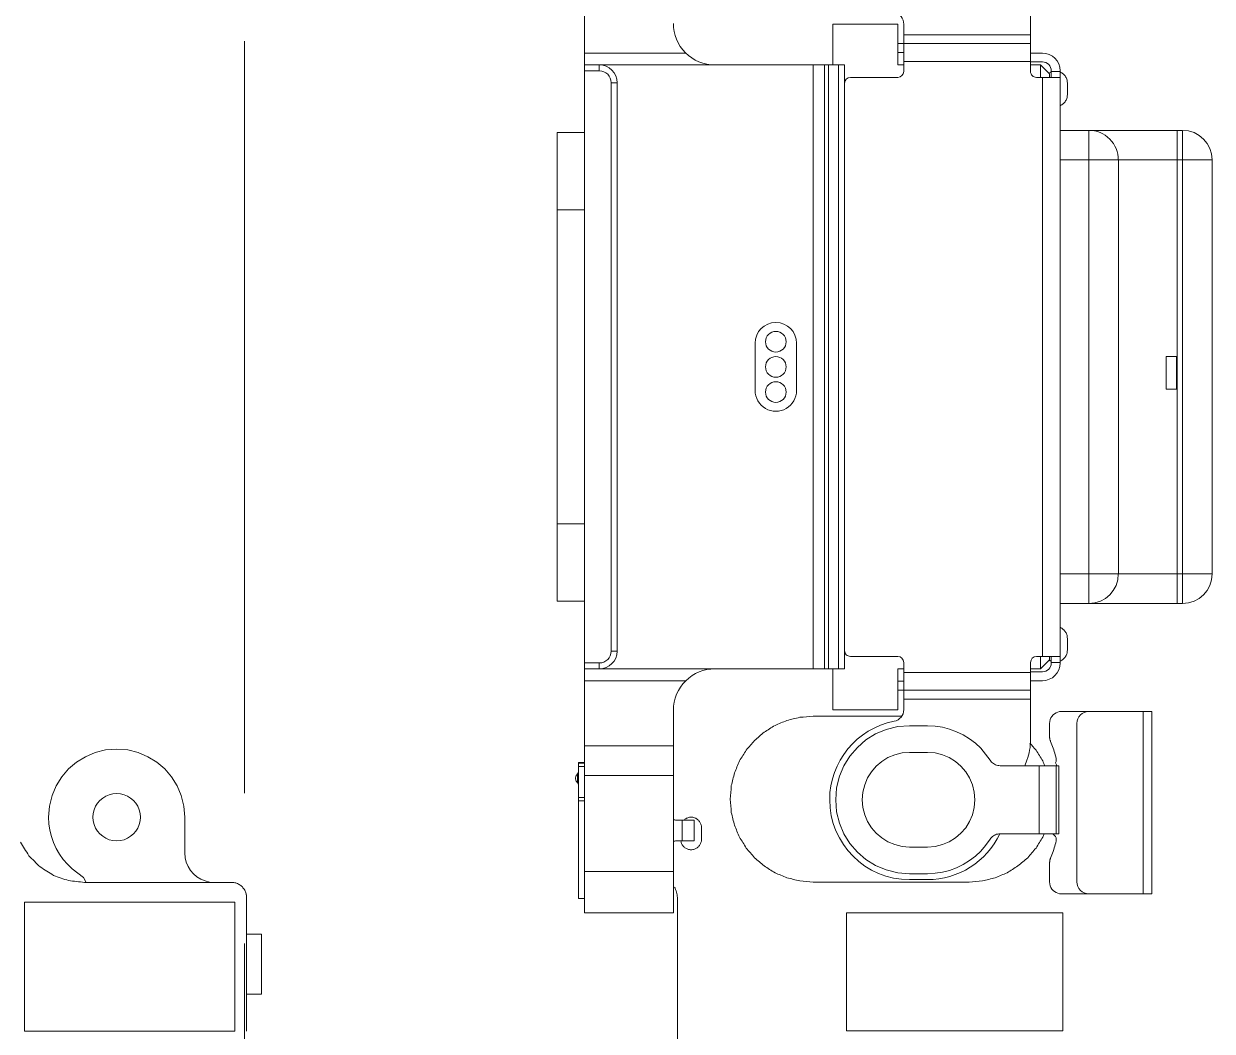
# Model space of a CAD drawing. Header units: millimetres. Extents: x 1863 to 2194, y 977 to 1295.
# Drawn here: x 2040.24 to 2060.31, y 1017.14 to 1034.16 of the extents above; entities that cross this region are included whole.
import ezdxf

# ---------------------------------------------------------------- set-up
doc = ezdxf.new("R2010")
doc.units = ezdxf.units.MM
doc.linetypes.add('CENTERX2', pattern=[101.6, 63.5, -12.7, 12.7, -12.7])
doc.layers.add('05 Tray 實際版框', color=220, linetype='Continuous', lineweight=25)
doc.layers.add('2', color=7, linetype='Continuous', true_color=0xffffff)
doc.layers.get('0').off()

# ---------------------------------------------------------------- blocks, each defined once
blk = doc.blocks.new('A$C1B9535D9')
at = {"layer": '2', "color": 35, "linetype": 'Continuous', "lineweight": 18}
for p, q in [((52.314, 144.484), (52.314, 144.233)), ((53.327, 144.484), (52.314, 144.484)), ((53.327, 144.233), (53.327, 144.484)), ((51.344, 143.395), (51.384, 143.461)), ((51.384, 143.461), (51.415, 143.533)), ((51.415, 143.533), (51.434, 143.61)), ((51.17, 143.246), (51.236, 143.287)), ((51.236, 143.287), (51.294, 143.337)), ((51.294, 143.337), (51.344, 143.395)), ((49.658, 142.969), (49.809, 143.062)), ((49.809, 143.062), (49.974, 143.132)), ((49.974, 143.132), (50.151, 143.175)), ((50.151, 143.175), (50.337, 143.19)), ((50.337, 143.19), (50.941, 143.19)), ((50.941, 143.19), (51.022, 143.197)), ((51.022, 143.197), (51.098, 143.216)), ((51.098, 143.216), (51.17, 143.246)), ((49.409, 142.72), (49.524, 142.854)), ((49.524, 142.854), (49.658, 142.969)), ((49.316, 142.569), (49.409, 142.72)), ((49.246, 142.404), (49.316, 142.569)), ((49.203, 142.227), (49.246, 142.404)), ((50.015, 142.277), (49.982, 142.224)), ((50.055, 142.323), (50.015, 142.277)), ((50.101, 142.363), (50.055, 142.323)), ((50.154, 142.396), (50.101, 142.363)), ((50.211, 142.42), (50.154, 142.396)), ((50.273, 142.436), (50.211, 142.42)), ((50.337, 142.441), (50.273, 142.436)), ((50.402, 142.436), (50.337, 142.441)), ((50.464, 142.42), (50.402, 142.436)), ((50.521, 142.396), (50.464, 142.42)), ((50.574, 142.363), (50.521, 142.396)), ((50.621, 142.323), (50.574, 142.363)), ((50.661, 142.277), (50.621, 142.323)), ((50.694, 142.224), (50.661, 142.277)), ((49.188, 142.041), (49.203, 142.227)), ((49.943, 142.106), (49.937, 142.041)), ((49.958, 142.167), (49.943, 142.106)), ((49.982, 142.224), (49.958, 142.167)), ((50.718, 142.167), (50.694, 142.224)), ((50.733, 142.106), (50.718, 142.167)), ((50.739, 142.041), (50.733, 142.106)), ((49.203, 141.854), (49.188, 142.041)), ((49.246, 141.677), (49.203, 141.854)), ((49.937, 142.041), (49.943, 141.976)), ((49.943, 141.976), (49.958, 141.915)), ((49.958, 141.915), (49.982, 141.857)), ((49.982, 141.857), (50.015, 141.805)), ((50.661, 141.805), (50.694, 141.857)), ((50.694, 141.857), (50.718, 141.915)), ((50.718, 141.915), (50.733, 141.976)), ((50.733, 141.976), (50.739, 142.041)), ((49.316, 141.512), (49.246, 141.677)), ((50.015, 141.805), (50.055, 141.758)), ((50.055, 141.758), (50.101, 141.718)), ((50.101, 141.718), (50.154, 141.685)), ((50.154, 141.685), (50.211, 141.661)), ((50.211, 141.661), (50.273, 141.646)), ((50.402, 141.646), (50.464, 141.661)), ((50.464, 141.661), (50.521, 141.685)), ((50.521, 141.685), (50.574, 141.718)), ((50.574, 141.718), (50.621, 141.758)), ((50.621, 141.758), (50.661, 141.805)), ((49.409, 141.362), (49.316, 141.512)), ((50.273, 141.646), (50.337, 141.641)), ((50.337, 141.641), (50.402, 141.646)), ((51.358, 141.483), (51.209, 141.292)), ((51.44, 141.526), (51.358, 141.483)), ((49.524, 141.228), (49.409, 141.362)), ((51.209, 141.292), (51.133, 141.211)), ((49.658, 141.113), (49.524, 141.228)), ((49.809, 141.019), (49.658, 141.113)), ((50.961, 141.075), (50.867, 141.021)), ((51.05, 141.139), (50.961, 141.075)), ((51.133, 141.211), (51.05, 141.139)), ((49.974, 140.95), (49.809, 141.019)), ((50.151, 140.906), (49.974, 140.95)), ((50.337, 140.891), (50.151, 140.906)), ((50.449, 140.897), (50.337, 140.891)), ((50.558, 140.913), (50.449, 140.897)), ((50.665, 140.939), (50.558, 140.913)), ((50.768, 140.975), (50.665, 140.939)), ((50.867, 141.021), (50.768, 140.975)), ((39.238, 17.536), (46.229, 17.536)), ((39.238, 17.536), (39.238, 14.968)), ((46.229, 14.968), (46.229, 17.536)), ((46.729, 17.036), (38.738, 17.036)), ((38.738, 14.968), (38.738, 17.036)), ((38.738, 16.944), (46.729, 16.944)), ((42.56, 16.756), (42.56, 16.934)), ((42.56, 16.934), (43.11, 16.934)), ((43.11, 16.934), (43.11, 16.756)), ((46.729, 17.036), (46.729, 14.968)), ((42.56, 16.756), (43.11, 16.756)), ((48.553, 16.519), (51.632, 16.519)), ((48.553, 16.369), (48.553, 16.519)), ((51.632, 14.99), (51.632, 16.519)), ((48.553, 16.369), (48.553, 14.99)), ((51.632, 16.369), (48.553, 16.369)), ((46.229, 15.951), (39.238, 15.951)), ((46.729, 15.454), (38.738, 15.454)), ((48.753, 15.251), (51.432, 15.251)), ((37.733, 14.969), (47.733, 14.969)), ((37.743, 14.969), (37.743, 14.819)), ((37.843, 14.969), (37.843, 14.569)), ((47.623, 14.969), (47.623, 14.569)), ((47.723, 14.969), (47.723, 14.819)), ((48.555, 14.958), (48.553, 14.99)), ((48.563, 14.927), (48.555, 14.958)), ((48.563, 14.927), (48.575, 14.899)), ((48.575, 14.899), (48.591, 14.872)), ((48.611, 14.849), (48.591, 14.872)), ((48.611, 14.849), (48.635, 14.829)), ((49.142, 14.841), (49.171, 14.851)), ((49.171, 14.851), (49.199, 14.86)), ((49.228, 14.869), (49.199, 14.86)), ((49.228, 14.869), (49.257, 14.878)), ((49.257, 14.878), (49.286, 14.886)), ((49.316, 14.894), (49.286, 14.886)), ((49.316, 14.894), (49.345, 14.901)), ((49.345, 14.901), (49.358, 14.903)), ((49.372, 14.903), (49.358, 14.903)), ((49.372, 14.903), (49.385, 14.902)), ((49.398, 14.899), (49.385, 14.902)), ((49.41, 14.894), (49.398, 14.899)), ((49.41, 14.894), (49.418, 14.89)), ((49.468, 13.955), (49.468, 14.949)), ((49.468, 14.949), (50.618, 14.949)), ((50.618, 14.901), (49.468, 14.901)), ((50.618, 13.955), (50.618, 14.949)), ((50.618, 14.846), (50.654, 14.88)), ((50.654, 14.88), (50.664, 14.888)), ((50.664, 14.888), (50.676, 14.894)), ((50.676, 14.894), (50.688, 14.899)), ((50.7, 14.902), (50.688, 14.899)), ((50.7, 14.902), (50.714, 14.903)), ((50.727, 14.903), (50.714, 14.903)), ((50.727, 14.903), (50.74, 14.901)), ((50.74, 14.901), (50.77, 14.894)), ((50.77, 14.894), (50.799, 14.886)), ((50.799, 14.886), (50.828, 14.878)), ((50.828, 14.878), (50.857, 14.87)), ((50.857, 14.87), (50.886, 14.861)), ((50.915, 14.851), (50.886, 14.861)), ((50.915, 14.851), (50.943, 14.841)), ((51.574, 14.849), (51.551, 14.829)), ((51.574, 14.849), (51.594, 14.872)), ((51.61, 14.899), (51.594, 14.872)), ((51.61, 14.899), (51.622, 14.927)), ((51.63, 14.958), (51.622, 14.927)), ((51.632, 14.99), (51.63, 14.958)), ((37.433, 14.669), (37.433, 14.469)), ((37.583, 14.669), (37.583, 14.469)), ((37.783, 14.789), (37.633, 14.639)), ((37.733, 14.819), (37.843, 14.819)), ((37.783, 14.789), (37.843, 14.789)), ((47.623, 14.669), (37.843, 14.669)), ((47.733, 14.819), (47.623, 14.819)), ((47.623, 14.789), (47.683, 14.789)), ((47.833, 14.639), (47.683, 14.789)), ((47.883, 14.669), (47.883, 14.469)), ((48.033, 14.669), (48.033, 14.469)), ((48.661, 14.813), (48.635, 14.829)), ((48.69, 14.801), (48.661, 14.813)), ((48.69, 14.801), (48.72, 14.793)), ((48.753, 14.79), (48.72, 14.793)), ((48.753, 14.79), (48.979, 14.79)), ((48.987, 14.791), (48.979, 14.79)), ((48.995, 14.791), (48.987, 14.791)), ((48.995, 14.791), (49.004, 14.792)), ((49.011, 14.793), (49.004, 14.792)), ((49.019, 14.795), (49.011, 14.793)), ((49.027, 14.797), (49.019, 14.795)), ((49.035, 14.799), (49.027, 14.797)), ((49.043, 14.801), (49.035, 14.799)), ((49.05, 14.804), (49.043, 14.801)), ((49.05, 14.804), (49.058, 14.807)), ((49.086, 14.819), (49.058, 14.807)), ((49.086, 14.819), (49.114, 14.83)), ((49.114, 14.83), (49.142, 14.841)), ((50.943, 14.841), (50.972, 14.83)), ((50.972, 14.83), (51, 14.819)), ((51, 14.819), (51.028, 14.807)), ((51.028, 14.807), (51.035, 14.804)), ((51.035, 14.804), (51.043, 14.801)), ((51.043, 14.801), (51.051, 14.799)), ((51.051, 14.799), (51.058, 14.797)), ((51.066, 14.795), (51.058, 14.797)), ((51.066, 14.795), (51.074, 14.794)), ((51.074, 14.794), (51.082, 14.793)), ((51.082, 14.793), (51.09, 14.792)), ((51.09, 14.792), (51.098, 14.791)), ((51.106, 14.791), (51.098, 14.791)), ((51.106, 14.791), (51.432, 14.79)), ((51.432, 14.79), (51.465, 14.793)), ((51.496, 14.801), (51.465, 14.793)), ((51.496, 14.801), (51.525, 14.813)), ((51.525, 14.813), (51.551, 14.829)), ((37.743, 14.469), (36.434, 14.469)), ((37.123, 14.469), (37.123, 12.328)), ((37.273, 14.469), (37.273, 12.228)), ((37.573, 12.328), (37.573, 14.469)), ((37.633, 14.639), (37.633, 14.469)), ((37.843, 14.639), (37.633, 14.639)), ((47.833, 14.639), (47.623, 14.639)), ((47.723, 14.469), (49.032, 14.469)), ((47.833, 14.639), (47.833, 14.469)), ((47.893, 12.328), (47.893, 14.469)), ((48.193, 14.469), (48.193, 12.228)), ((48.343, 14.469), (48.343, 12.328)), ((50.618, 14.612), (49.468, 14.612)), ((49.374, 14.408), (49.468, 14.374)), ((49.433, 13.841), (49.443, 13.858)), ((49.443, 13.858), (49.452, 13.876)), ((49.452, 13.876), (49.459, 13.895)), ((49.459, 13.895), (49.464, 13.914)), ((49.464, 13.914), (49.467, 13.934)), ((49.467, 13.934), (49.468, 13.955)), ((50.618, 13.955), (50.619, 13.934)), ((50.619, 13.934), (50.622, 13.914)), ((50.622, 13.914), (50.627, 13.895)), ((50.627, 13.895), (50.634, 13.876)), ((50.634, 13.876), (50.642, 13.858)), ((50.642, 13.858), (50.653, 13.841)), ((49.175, 13.628), (49.271, 13.711)), ((49.271, 13.711), (49.375, 13.785)), ((49.375, 13.785), (49.392, 13.797)), ((49.392, 13.797), (49.407, 13.81)), ((49.407, 13.81), (49.421, 13.825)), ((49.421, 13.825), (49.433, 13.841)), ((50.653, 13.841), (50.665, 13.825)), ((50.665, 13.825), (50.679, 13.81)), ((50.679, 13.81), (50.694, 13.797)), ((50.694, 13.797), (50.711, 13.785)), ((50.711, 13.785), (50.815, 13.711)), ((50.815, 13.711), (50.911, 13.628)), ((49.014, 13.438), (49.09, 13.537)), ((49.09, 13.537), (49.175, 13.628)), ((49.79, 13.487), (49.675, 13.439)), ((49.913, 13.518), (49.79, 13.487)), ((50.043, 13.528), (49.913, 13.518)), ((50.173, 13.518), (50.043, 13.528)), ((50.296, 13.487), (50.173, 13.518)), ((50.41, 13.439), (50.296, 13.487)), ((50.911, 13.628), (50.996, 13.537)), ((50.996, 13.537), (51.072, 13.438)), ((48.894, 13.22), (48.948, 13.332)), ((48.948, 13.332), (49.014, 13.438)), ((49.477, 13.294), (49.397, 13.201)), ((49.57, 13.374), (49.477, 13.294)), ((49.675, 13.439), (49.57, 13.374)), ((50.515, 13.374), (50.41, 13.439)), ((50.609, 13.294), (50.515, 13.374)), ((50.689, 13.201), (50.609, 13.294)), ((51.072, 13.438), (51.138, 13.332)), ((51.138, 13.332), (51.192, 13.22)), ((48.819, 12.981), (48.85, 13.103)), ((48.85, 13.103), (48.894, 13.22)), ((49.332, 13.096), (49.284, 12.981)), ((49.397, 13.201), (49.332, 13.096)), ((50.754, 13.096), (50.689, 13.201)), ((50.802, 12.981), (50.754, 13.096)), ((51.192, 13.22), (51.236, 13.102)), ((51.236, 13.102), (51.267, 12.981)), ((48.793, 12.729), (48.8, 12.857)), ((48.8, 12.857), (48.819, 12.981)), ((49.253, 12.858), (49.243, 12.729)), ((49.284, 12.981), (49.253, 12.858)), ((50.832, 12.858), (50.802, 12.981)), ((50.843, 12.729), (50.832, 12.858)), ((51.267, 12.981), (51.286, 12.856)), ((51.286, 12.856), (51.293, 12.729)), ((48.793, 12.428), (48.793, 12.729)), ((49.243, 12.729), (49.243, 12.428)), ((50.843, 12.428), (50.843, 12.729)), ((51.293, 12.729), (51.293, 12.428)), ((51.393, 12.428), (51.393, 12.728)), ((37.743, 12.328), (36.944, 12.328)), ((37.423, 12.228), (37.423, 12.328)), ((37.633, 12.328), (37.633, 12.229)), ((48.522, 12.328), (47.723, 12.328)), ((47.833, 12.328), (47.833, 12.229)), ((48.043, 12.228), (48.043, 12.328)), ((48.809, 12.226), (48.793, 12.428)), ((49.243, 12.428), (49.253, 12.299)), ((49.253, 12.299), (49.284, 12.176)), ((50.802, 12.176), (50.832, 12.299)), ((50.832, 12.299), (50.843, 12.428)), ((51.293, 12.428), (51.276, 12.226)), ((36.943, 12.229), (37.633, 12.229)), ((36.943, 11.129), (36.943, 12.229)), ((37.843, 11.429), (37.843, 12.228)), ((47.623, 11.429), (47.623, 12.228)), ((47.833, 12.229), (48.523, 12.229)), ((48.523, 12.229), (48.523, 11.129)), ((48.857, 12.033), (48.809, 12.226)), ((49.284, 12.176), (49.332, 12.061)), ((49.332, 12.061), (49.397, 11.956)), ((50.689, 11.956), (50.754, 12.061)), ((50.754, 12.061), (50.802, 12.176)), ((51.276, 12.226), (51.229, 12.033)), ((48.932, 11.854), (48.857, 12.033)), ((49.034, 11.69), (48.932, 11.854)), ((49.397, 11.956), (49.477, 11.863)), ((49.477, 11.863), (49.57, 11.783)), ((50.515, 11.783), (50.609, 11.863)), ((50.609, 11.863), (50.689, 11.956)), ((51.153, 11.854), (51.052, 11.69)), ((51.229, 12.033), (51.153, 11.854)), ((49.159, 11.545), (49.034, 11.69)), ((49.57, 11.783), (49.675, 11.718)), ((49.675, 11.718), (49.79, 11.67)), ((49.79, 11.67), (49.913, 11.639)), ((49.913, 11.639), (50.043, 11.629)), ((50.043, 11.629), (50.173, 11.639)), ((50.173, 11.639), (50.296, 11.67)), ((50.296, 11.67), (50.41, 11.718)), ((50.41, 11.718), (50.515, 11.783)), ((51.052, 11.69), (50.927, 11.545)), ((49.305, 11.42), (49.159, 11.545)), ((50.927, 11.545), (50.781, 11.42)), ((37.633, 6.939), (37.633, 11.329)), ((37.633, 11.329), (47.833, 11.329)), ((47.833, 11.329), (47.833, 6.939)), ((49.469, 11.318), (49.305, 11.42)), ((49.648, 11.243), (49.469, 11.318)), ((49.84, 11.195), (49.648, 11.243)), ((50.438, 11.243), (50.246, 11.195)), ((50.617, 11.318), (50.438, 11.243)), ((50.781, 11.42), (50.617, 11.318)), ((36.943, 11.129), (37.633, 11.129)), ((47.833, 11.229), (37.633, 11.229)), ((37.633, 11.06), (47.833, 11.06)), ((47.833, 11.129), (48.523, 11.129)), ((50.043, 11.179), (49.84, 11.195)), ((50.246, 11.195), (50.043, 11.179)), ((47.833, 10.989), (37.633, 10.989)), ((47.833, 10.799), (37.633, 10.799)), ((43.133, 10.519), (42.333, 10.519)), ((42.333, 9.819), (43.133, 9.819)), ((37.433, 6.939), (37.433, 8.649)), ((48.033, 8.649), (48.033, 6.939)), ((50.388, 8.489), (50.388, 8.789)), ((50.388, 8.789), (50.738, 8.789)), ((50.738, 8.789), (50.738, 8.489)), ((51.953, 8.439), (48.533, 8.439)), ((49.135, 6.939), (49.135, 8.439)), ((49.635, 8.439), (49.635, 6.939)), ((50.738, 8.589), (50.388, 8.589)), ((50.738, 8.566), (50.741, 8.566)), ((51.258, 8.439), (51.258, 6.939)), ((51.953, 6.939), (51.953, 8.439)), ((37.933, 7.489), (47.533, 7.489)), ((37.933, 7.389), (37.933, 7.489)), ((47.533, 7.389), (47.533, 7.489)), ((37.933, 7.389), (47.533, 7.389)), ((37.733, 7.189), (37.633, 7.189)), ((37.733, 6.939), (37.733, 7.189)), ((47.733, 7.189), (47.833, 7.189)), ((47.733, 6.939), (47.733, 7.189)), ((33.513, 6.939), (37.433, 6.939)), ((37.433, 6.939), (51.953, 6.939)), ((38.777, 6.939), (38.777, 6.478)), ((40.083, 6.478), (40.083, 6.939)), ((45.384, 6.939), (45.384, 6.478)), ((46.69, 6.478), (46.69, 6.939)), ((49.413, 6.939), (49.413, 6.839)), ((51.713, 6.839), (49.413, 6.839)), ((49.424, 6.839), (49.424, 6.939)), ((49.483, 6.939), (49.483, 6.839)), ((50.004, 6.839), (50.004, 6.939)), ((50.06, 6.939), (50.06, 6.839)), ((51.713, 6.839), (51.713, 6.939)), ((49.755, 6.819), (49.608, 6.819)), ((49.692, 6.789), (49.671, 6.789)), ((40.083, 6.478), (45.384, 6.478))]:
    blk.add_line(p, q, dxfattribs=at)
for centre in [(42.308, 10.169), (42.733, 10.169), (43.158, 10.169)]:
    blk.add_circle(centre, 0.175, dxfattribs=at)
for centre, radius, start, end in [((39.238, 17.036), 0.5, 90, 180), ((46.229, 17.036), 0.5, 360, 90), ((48.753, 15.451), 0.2, 180.0042, 270), ((51.432, 15.451), 0.2, 270, 0.0008), ((37.733, 14.669), 0.3, 90, 180), ((47.733, 14.669), 0.3, 0, 90), ((50.133, 13.33), 1.715, 112.8029, 114.6168), ((37.733, 14.669), 0.15, 90, 180), ((47.733, 14.669), 0.15, 0, 90), ((37.743, 14.569), 0.1, 270, 0), ((47.723, 14.569), 0.1, 180, 270), ((49.032, 13.469), 1, 70, 89.9998), ((50.043, 12.728), 1.35, 0, 64.7992), ((36.944, 12.128), 0.2, 90.001, 168.841), ((37.743, 12.228), 0.1, 360, 90), ((47.723, 12.228), 0.1, 90, 180), ((48.522, 12.128), 0.2, 11.159, 89.999), ((50.043, 12.428), 1.35, 270.0002, 0), ((50.043, 12.428), 1.35, 191.159, 269.9998), ((37.943, 11.429), 0.1, 180, 270), ((47.523, 11.429), 0.1, 270, 0), ((42.333, 10.169), 0.35, 90, 270), ((43.133, 10.169), 0.35, 270, 90), ((36.933, 9.139), 0.7, 269.9995, 0), ((48.533, 9.139), 0.7, 224.4153, 270), ((50.288, 8.489), 0.1, 329.9988, 0), ((50.838, 8.489), 0.1, 180, 210.0012), ((37.933, 7.189), 0.3, 90, 180), ((47.533, 7.189), 0.3, 0, 90), ((37.933, 7.189), 0.2, 90, 180), ((47.533, 7.189), 0.2, 0, 90), ((49.569, 6.789), 0.05, 37.9799, 90), ((49.794, 6.789), 0.05, 90, 142.0201), ((49.671, 6.869), 0.08, 217.9799, 270), ((49.692, 6.869), 0.08, 270, 322.0201)]:
    blk.add_arc(centre, radius, start, end, dxfattribs=at)
for centre, major_axis, ratio, start_param, end_param in [((39.238, 15.454), (0.5, 0), 0.993346, 1.570796, 3.141593), ((46.229, 15.454), (-0.5, 0), 0.993346, 3.141593, 4.712389), ((48.533, 9.139), (0.643, 0.278), 1, 2.73378, 3.508974)]:
    blk.add_ellipse(centre, major_axis=major_axis, ratio=ratio, start_param=start_param, end_param=end_param, dxfattribs=at)
for points, degree in [([(51.46, 144.082), (51.456, 144.072), (51.453, 144.061), (51.449, 144.051)], 3), ([(51.475, 144.111), (51.47, 144.102), (51.465, 144.092), (51.46, 144.082)], 3), ([(51.494, 144.138), (51.488, 144.129), (51.481, 144.12), (51.475, 144.111)], 3), ([(51.516, 144.163), (51.509, 144.155), (51.501, 144.147), (51.494, 144.138)], 3), ([(51.541, 144.184), (51.533, 144.177), (51.524, 144.17), (51.516, 144.163)], 3), ([(51.569, 144.202), (51.56, 144.196), (51.551, 144.19), (51.541, 144.184)], 3), ([(51.6, 144.217), (51.59, 144.212), (51.58, 144.207), (51.569, 144.202)], 3), ([(51.633, 144.227), (51.622, 144.223), (51.611, 144.22), (51.6, 144.217)], 3), ([(51.638, 144.228), (51.637, 144.228), (51.635, 144.227), (51.633, 144.227)], 3), ([(51.644, 144.229), (51.642, 144.229), (51.64, 144.228), (51.638, 144.228)], 3), ([(51.65, 144.23), (51.648, 144.23), (51.646, 144.229), (51.644, 144.229)], 3), ([(51.655, 144.231), (51.654, 144.231), (51.652, 144.23), (51.65, 144.23)], 3), ([(51.661, 144.232), (51.659, 144.231), (51.657, 144.231), (51.655, 144.231)], 3), ([(51.667, 144.232), (51.665, 144.232), (51.663, 144.232), (51.661, 144.232)], 3), ([(51.672, 144.233), (51.671, 144.233), (51.669, 144.232), (51.667, 144.232)], 3), ([(51.678, 144.233), (51.676, 144.233), (51.674, 144.233), (51.672, 144.233)], 3), ([(51.684, 144.233), (51.682, 144.233), (51.68, 144.233), (51.678, 144.233)], 3), ([(51.69, 144.233), (51.688, 144.233), (51.686, 144.233), (51.684, 144.233)], 3), ([(53.953, 144.233), (51.69, 144.233)], 1), ([(51.442, 144.018), (51.441, 144.006), (51.44, 143.995), (51.44, 143.983)], 3), ([(51.44, 143.983), (51.44, 141.496)], 1), ([(51.449, 144.051), (51.447, 144.04), (51.444, 144.029), (51.442, 144.018)], 3), ([(53.953, 144.034), (51.773, 144.034)], 1), ([(51.773, 144.034), (51.773, 140.484)], 1), ([(53.953, 140.484), (53.953, 144.034)], 1), ([(51.44, 141.496), (51.43, 141.407), (51.42, 141.318), (51.41, 141.229)], 3), ([(51.41, 141.229), (51.38, 141.144), (51.351, 141.06), (51.321, 140.975)], 3), ([(51.321, 140.975), (51.273, 140.899), (51.226, 140.823), (51.178, 140.748)], 3), ([(51.178, 140.748), (51.115, 140.684), (51.051, 140.621), (50.988, 140.558)], 3), ([(50.988, 140.558), (50.912, 140.51), (50.836, 140.463), (50.76, 140.415)], 3), ([(51.773, 140.484), (53.953, 140.484)], 1), ([(37.819, 15.052), (37.811, 15.046), (37.803, 15.039), (37.796, 15.033)], 3), ([(37.845, 15.069), (37.836, 15.063), (37.828, 15.058), (37.819, 15.052)], 3), ([(37.874, 15.081), (37.864, 15.077), (37.855, 15.073), (37.845, 15.069)], 3), ([(37.905, 15.088), (37.894, 15.086), (37.884, 15.083), (37.874, 15.081)], 3), ([(37.937, 15.091), (37.926, 15.09), (37.915, 15.089), (37.905, 15.088)], 3), ([(38.137, 15.091), (37.937, 15.091)], 1), ([(38.169, 15.088), (38.159, 15.089), (38.148, 15.09), (38.137, 15.091)], 3), ([(38.2, 15.081), (38.19, 15.083), (38.18, 15.086), (38.169, 15.088)], 3), ([(38.229, 15.069), (38.219, 15.073), (38.21, 15.077), (38.2, 15.081)], 3), ([(38.255, 15.052), (38.246, 15.058), (38.238, 15.063), (38.229, 15.069)], 3), ([(38.278, 15.033), (38.271, 15.039), (38.263, 15.046), (38.255, 15.052)], 3), ([(47.2, 15.052), (47.192, 15.046), (47.184, 15.039), (47.176, 15.033)], 3), ([(47.226, 15.069), (47.217, 15.063), (47.208, 15.058), (47.2, 15.052)], 3), ([(47.255, 15.081), (47.245, 15.077), (47.235, 15.073), (47.226, 15.069)], 3), ([(47.285, 15.088), (47.275, 15.086), (47.265, 15.083), (47.255, 15.081)], 3), ([(47.318, 15.091), (47.307, 15.09), (47.296, 15.089), (47.285, 15.088)], 3), ([(47.518, 15.091), (47.318, 15.091)], 1), ([(47.55, 15.088), (47.539, 15.089), (47.529, 15.09), (47.518, 15.091)], 3), ([(47.581, 15.081), (47.571, 15.083), (47.56, 15.086), (47.55, 15.088)], 3), ([(47.61, 15.069), (47.6, 15.073), (47.591, 15.077), (47.581, 15.081)], 3), ([(47.636, 15.052), (47.627, 15.058), (47.618, 15.063), (47.61, 15.069)], 3), ([(47.659, 15.033), (47.651, 15.039), (47.644, 15.046), (47.636, 15.052)], 3), ([(37.759, 14.983), (37.757, 14.978), (37.755, 14.974), (37.753, 14.969)], 3), ([(37.776, 15.009), (37.77, 15.001), (37.765, 14.992), (37.759, 14.983)], 3), ([(37.796, 15.033), (37.789, 15.025), (37.782, 15.017), (37.776, 15.009)], 3), ([(38.298, 15.009), (38.292, 15.017), (38.285, 15.025), (38.278, 15.033)], 3), ([(38.315, 14.983), (38.309, 14.992), (38.304, 15.001), (38.298, 15.009)], 3), ([(38.321, 14.969), (38.319, 14.974), (38.317, 14.978), (38.315, 14.983)], 3), ([(47.14, 14.983), (47.138, 14.978), (47.136, 14.974), (47.134, 14.969)], 3), ([(47.156, 15.009), (47.151, 15.001), (47.145, 14.992), (47.14, 14.983)], 3), ([(47.176, 15.033), (47.17, 15.025), (47.163, 15.017), (47.156, 15.009)], 3), ([(47.679, 15.009), (47.672, 15.017), (47.666, 15.025), (47.659, 15.033)], 3), ([(47.695, 14.983), (47.69, 14.992), (47.684, 15.001), (47.679, 15.009)], 3), ([(47.701, 14.969), (47.699, 14.974), (47.697, 14.978), (47.695, 14.983)], 3), ([(51.952, 15.014), (51.952, 11.363)], 1), ([(53.947, 15.014), (51.952, 15.014)], 1), ([(53.947, 11.363), (53.947, 15.014)], 1), ([(37.751, 14.819), (37.754, 14.812), (37.757, 14.806), (37.759, 14.8)], 3), ([(37.759, 14.8), (37.764, 14.793), (37.768, 14.785), (37.773, 14.778)], 3), ([(47.686, 14.785), (47.689, 14.79), (47.692, 14.795), (47.695, 14.8)], 3), ([(47.695, 14.8), (47.698, 14.806), (47.701, 14.812), (47.703, 14.819)], 3), ([(49.206, 14.561), (49.267, 14.599), (49.328, 14.637), (49.389, 14.675)], 3), ([(49.389, 14.675), (49.415, 14.686), (49.442, 14.697), (49.468, 14.708)], 3), ([(50.618, 14.699), (50.637, 14.691), (50.656, 14.683), (50.676, 14.675)], 3), ([(50.676, 14.675), (50.737, 14.637), (50.798, 14.599), (50.859, 14.561)], 3), ([(49.087, 14.459), (49.127, 14.493), (49.166, 14.527), (49.206, 14.561)], 3), ([(50.859, 14.561), (50.914, 14.514), (50.968, 14.467), (51.022, 14.421)], 3), ([(51.022, 14.421), (51.069, 14.366), (51.116, 14.312), (51.162, 14.257)], 3), ([(51.162, 14.257), (51.2, 14.196), (51.238, 14.135), (51.276, 14.074)], 3), ([(51.276, 14.074), (51.305, 14.007), (51.333, 13.94), (51.361, 13.873)], 3), ([(51.361, 13.873), (51.379, 13.801), (51.397, 13.729), (51.414, 13.657)], 3), ([(51.414, 13.657), (51.42, 13.581), (51.426, 13.506), (51.433, 13.43)], 3), ([(51.433, 13.43), (51.433, 10.799)], 1), ([(48.632, 10.799), (48.632, 12.291)], 1), ([(51.952, 11.363), (53.947, 11.363)], 1), ([(48.651, 10.572), (48.645, 10.647), (48.638, 10.723), (48.632, 10.799)], 3), ([(51.433, 10.799), (51.426, 10.723), (51.42, 10.647), (51.414, 10.572)], 3), ([(48.704, 10.356), (48.686, 10.428), (48.668, 10.5), (48.651, 10.572)], 3), ([(51.414, 10.572), (51.397, 10.5), (51.379, 10.428), (51.361, 10.356)], 3), ([(48.789, 10.155), (48.76, 10.222), (48.732, 10.289), (48.704, 10.356)], 3), ([(51.361, 10.356), (51.333, 10.289), (51.305, 10.222), (51.276, 10.155)], 3), ([(48.902, 9.972), (48.865, 10.033), (48.827, 10.094), (48.789, 10.155)], 3), ([(51.276, 10.155), (51.238, 10.094), (51.2, 10.033), (51.162, 9.972)], 3), ([(49.042, 9.809), (48.996, 9.863), (48.949, 9.918), (48.902, 9.972)], 3), ([(51.162, 9.972), (51.116, 9.918), (51.069, 9.863), (51.022, 9.809)], 3), ([(49.206, 9.669), (49.151, 9.716), (49.097, 9.762), (49.042, 9.809)], 3), ([(49.389, 9.555), (49.328, 9.593), (49.267, 9.631), (49.206, 9.669)], 3), ([(50.859, 9.669), (50.798, 9.631), (50.737, 9.593), (50.676, 9.555)], 3), ([(51.022, 9.809), (50.968, 9.762), (50.914, 9.716), (50.859, 9.669)], 3), ([(49.59, 9.47), (49.523, 9.499), (49.456, 9.527), (49.389, 9.555)], 3), ([(49.805, 9.417), (49.733, 9.435), (49.662, 9.453), (49.59, 9.47)], 3), ([(50.475, 9.47), (50.403, 9.453), (50.331, 9.435), (50.259, 9.417)], 3), ([(50.676, 9.555), (50.609, 9.527), (50.542, 9.499), (50.475, 9.47)], 3), ([(50.032, 9.399), (49.957, 9.405), (49.881, 9.411), (49.805, 9.417)], 3), ([(50.259, 9.417), (50.184, 9.411), (50.108, 9.405), (50.032, 9.399)], 3), ([(50.372, 8.842), (50.367, 8.835), (50.362, 8.827), (50.357, 8.819)], 3), ([(50.389, 8.863), (50.383, 8.856), (50.377, 8.849), (50.372, 8.842)], 3), ([(50.409, 8.88), (50.403, 8.874), (50.396, 8.869), (50.389, 8.863)], 3), ([(50.432, 8.894), (50.425, 8.89), (50.417, 8.885), (50.409, 8.88)], 3), ([(50.458, 8.905), (50.449, 8.902), (50.441, 8.898), (50.432, 8.894)], 3), ([(50.485, 8.912), (50.476, 8.909), (50.467, 8.907), (50.458, 8.905)], 3), ([(50.513, 8.914), (50.504, 8.913), (50.494, 8.912), (50.485, 8.912)], 3), ([(50.713, 8.914), (50.513, 8.914)], 1), ([(50.741, 8.912), (50.732, 8.912), (50.722, 8.913), (50.713, 8.914)], 3), ([(50.768, 8.905), (50.759, 8.907), (50.75, 8.909), (50.741, 8.912)], 3), ([(50.793, 8.894), (50.785, 8.898), (50.777, 8.902), (50.768, 8.905)], 3), ([(50.816, 8.88), (50.809, 8.885), (50.801, 8.89), (50.793, 8.894)], 3), ([(50.837, 8.863), (50.83, 8.869), (50.823, 8.874), (50.816, 8.88)], 3), ([(50.854, 8.842), (50.848, 8.849), (50.843, 8.856), (50.837, 8.863)], 3), ([(50.869, 8.819), (50.864, 8.827), (50.859, 8.835), (50.854, 8.842)], 3), ([(50.34, 8.767), (50.339, 8.758), (50.339, 8.748), (50.338, 8.739)], 3), ([(50.338, 8.739), (50.339, 8.729), (50.339, 8.72), (50.34, 8.71)], 3), ([(50.347, 8.794), (50.344, 8.785), (50.342, 8.776), (50.34, 8.767)], 3), ([(50.34, 8.71), (50.342, 8.701), (50.344, 8.693), (50.347, 8.684)], 3), ([(50.357, 8.819), (50.354, 8.811), (50.35, 8.803), (50.347, 8.794)], 3), ([(50.347, 8.684), (50.35, 8.675), (50.354, 8.667), (50.357, 8.658)], 3), ([(50.357, 8.658), (50.362, 8.651), (50.367, 8.643), (50.372, 8.635)], 3), ([(50.372, 8.635), (50.377, 8.629), (50.383, 8.622), (50.389, 8.615)], 3), ([(50.837, 8.615), (50.843, 8.622), (50.848, 8.629), (50.854, 8.635)], 3), ([(50.854, 8.635), (50.859, 8.643), (50.864, 8.651), (50.869, 8.658)], 3), ([(50.879, 8.794), (50.876, 8.803), (50.872, 8.811), (50.869, 8.819)], 3), ([(50.869, 8.658), (50.872, 8.667), (50.876, 8.675), (50.879, 8.684)], 3), ([(50.886, 8.767), (50.884, 8.776), (50.881, 8.785), (50.879, 8.794)], 3), ([(50.879, 8.684), (50.881, 8.693), (50.884, 8.701), (50.886, 8.71)], 3), ([(50.888, 8.739), (50.887, 8.748), (50.887, 8.758), (50.886, 8.767)], 3), ([(50.886, 8.71), (50.887, 8.72), (50.887, 8.729), (50.888, 8.739)], 3), ([(50.741, 8.566), (50.75, 8.568), (50.759, 8.57), (50.768, 8.572)], 3), ([(50.768, 8.572), (50.777, 8.576), (50.785, 8.58), (50.793, 8.583)], 3), ([(50.793, 8.583), (50.801, 8.588), (50.809, 8.593), (50.816, 8.597)], 3), ([(50.816, 8.597), (50.823, 8.603), (50.83, 8.609), (50.837, 8.615)], 3), ([(51.518, 8.459), (51.532, 8.465), (51.546, 8.471), (51.56, 8.477)], 3), ([(51.56, 8.477), (51.574, 8.482), (51.589, 8.487), (51.603, 8.492)], 3), ([(51.603, 8.492), (51.618, 8.495), (51.633, 8.499), (51.648, 8.502)], 3), ([(51.648, 8.502), (51.663, 8.504), (51.678, 8.506), (51.693, 8.509)], 3), ([(51.693, 8.509), (51.709, 8.509), (51.724, 8.51), (51.74, 8.511)], 3), ([(51.74, 8.511), (68.133, 8.511)], 1)]:
    blk.add_open_spline(points, degree=degree, dxfattribs=at)
for points, knots in [([(49.6, 6.839), (49.607, 6.839), (49.613, 6.839), (49.622, 6.839), (49.625, 6.839), (49.63, 6.839), (49.632, 6.839), (49.636, 6.839), (49.637, 6.839), (49.653, 6.839), (49.667, 6.839), (49.682, 6.839)], [0, 0, 0, 0, 0.196199, 0.196199, 0.39715, 0.39715, 0.5981, 0.5981, 0.79905, 0.79905, 1, 1, 1, 1]), ([(49.682, 6.839), (49.697, 6.839), (49.712, 6.839), (49.731, 6.839), (49.738, 6.839), (49.742, 6.839)], [0, 0, 0, 0, 0.505827, 0.505827, 1, 1, 1, 1]), ([(40.083, 6.478), (40.044, 6.478), (40.005, 6.478), (39.926, 6.478), (39.887, 6.478), (39.77, 6.478), (39.692, 6.478), (39.596, 6.478), (39.576, 6.478), (39.538, 6.478), (39.519, 6.478), (39.462, 6.478), (39.425, 6.478), (39.353, 6.478), (39.318, 6.478), (39.266, 6.478), (39.249, 6.478), (39.216, 6.478), (39.2, 6.478), (39.12, 6.478), (39.063, 6.478), (39, 6.478), (38.988, 6.478), (38.964, 6.478), (38.953, 6.478), (38.921, 6.478), (38.882, 6.478), (38.851, 6.478), (38.831, 6.478), (38.825, 6.478), (38.814, 6.478), (38.809, 6.478), (38.787, 6.478), (38.777, 6.478), (38.777, 6.478), (38.777, 6.478), (38.777, 6.478)], [0, 0, 0, 0, 0.062461, 0.062461, 0.124922, 0.124922, 0.249844, 0.249844, 0.281074, 0.281074, 0.312305, 0.312305, 0.374766, 0.374766, 0.437227, 0.437227, 0.468457, 0.468457, 0.499688, 0.499688, 0.62461, 0.62461, 0.65584, 0.65584, 0.687071, 0.687071, 0.749532, 0.811993, 0.811993, 0.843223, 0.843223, 0.874454, 0.874454, 0.999376, 0.999376, 1, 1, 1, 1]), ([(45.384, 6.478), (45.423, 6.478), (45.462, 6.478), (45.541, 6.478), (45.58, 6.478), (45.658, 6.478), (45.697, 6.478), (45.775, 6.478), (45.813, 6.478), (45.871, 6.478), (45.89, 6.478), (45.929, 6.478), (45.948, 6.478), (46.005, 6.478), (46.042, 6.478), (46.114, 6.478), (46.149, 6.478), (46.2, 6.478), (46.217, 6.478), (46.25, 6.478), (46.266, 6.478), (46.346, 6.478), (46.403, 6.478), (46.466, 6.478), (46.479, 6.478), (46.502, 6.478), (46.514, 6.478), (46.546, 6.478), (46.585, 6.478), (46.616, 6.478), (46.643, 6.478), (46.654, 6.478), (46.681, 6.478), (46.69, 6.478), (46.69, 6.478), (46.69, 6.478), (46.69, 6.478)], [0, 0, 0, 0, 0.062484, 0.062484, 0.124969, 0.124969, 0.187453, 0.187453, 0.249937, 0.249937, 0.281179, 0.281179, 0.312421, 0.312421, 0.374906, 0.374906, 0.43739, 0.43739, 0.468632, 0.468632, 0.499874, 0.499874, 0.624843, 0.624843, 0.656085, 0.656085, 0.687327, 0.687327, 0.749811, 0.812295, 0.812295, 0.87478, 0.87478, 0.999748, 0.999748, 1, 1, 1, 1])]:
    blk.add_open_spline(points, degree=3, knots=knots, dxfattribs=at)

msp = doc.modelspace()

# ---------------------------------------------------------------- linework, layer by layer
at = {"layer": '05 Tray 實際版框', "linetype": 'CENTERX2', "lineweight": 0, "ltscale": 0.2}
msp.add_line((2043.966, 1257.38), (2043.966, 977.019), dxfattribs=at)

# ---------------------------------------------------------------- block references
at = {"linetype": 'Continuous', "rotation": 270}
for p in [(1899.769, 1071.094), (2042.769, 1071.094)]:
    msp.add_blockref('A$C1B9535D9', p, dxfattribs=at)

doc.saveas('drawing.dxf')
